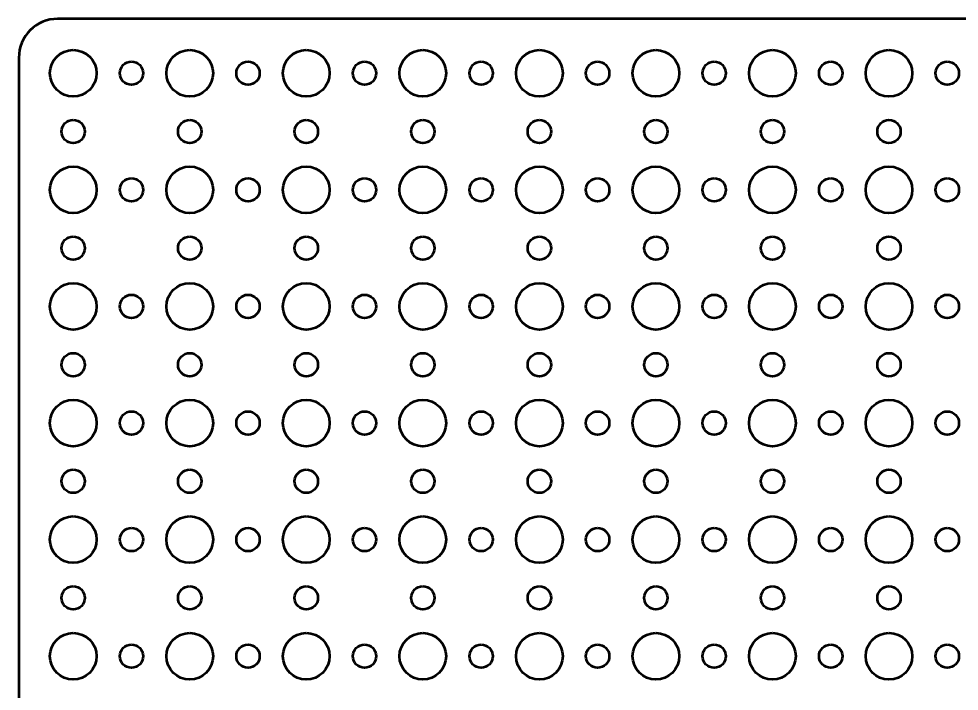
# Model space of a CAD drawing. Header units: centimetres. Extents: x -50 to 50, y -9 to 9.
# Drawn here: x -50.2 to -38.1, y 0.3 to 8.95 of the extents above; entities that cross this region are included whole.
import ezdxf

# ---------------------------------------------------------------- set-up
doc = ezdxf.new("R2010")
doc.units = ezdxf.units.CM
doc.header["$MEASUREMENT"] = 0
doc.layers.add('Layer 1', color=7, linetype='Continuous')

msp = doc.modelspace()

# ---------------------------------------------------------------- linework, layer by layer
at = {"layer": 'Layer 1', "lineweight": 53}
for centre, major_axis in [((-49.49999, 8.24999), (0, 0.30001)), ((-47.99999, 8.24999), (0, 0.30001)), ((-46.49999, 8.24999), (0, 0.30001)), ((-44.99999, 8.24999), (0, 0.30001)), ((-43.49999, 8.24999), (0, 0.30001)), ((-41.99999, 8.24999), (0, 0.30001)), ((-40.49999, 8.24999), (0, 0.30001)), ((-38.99999, 8.24999), (0, 0.30001)), ((-48.75, 8.25), (0, 0.15)), ((-47.25, 8.25), (0, 0.15)), ((-45.75, 8.25), (0, 0.15)), ((-44.25, 8.25), (0, 0.15)), ((-42.75, 8.25), (0, 0.15)), ((-41.25, 8.25), (0, 0.15)), ((-39.75, 8.25), (0, 0.15)), ((-38.25, 8.25), (0, 0.15)), ((-49.5, 7.5), (0, 0.15)), ((-48, 7.5), (0, 0.15)), ((-46.5, 7.5), (0, 0.15)), ((-45, 7.5), (0, 0.15)), ((-43.5, 7.5), (0, 0.15)), ((-42, 7.5), (0, 0.15)), ((-40.5, 7.5), (0, 0.15)), ((-39, 7.5), (0, 0.15)), ((-49.49999, 6.74999), (0, 0.30001)), ((-47.99999, 6.74999), (0, 0.30001)), ((-46.49999, 6.74999), (0, 0.30001)), ((-44.99999, 6.74999), (0, 0.30001)), ((-43.49999, 6.74999), (0, 0.30001)), ((-41.99999, 6.74999), (0, 0.30001)), ((-40.49999, 6.74999), (0, 0.30001)), ((-38.99999, 6.74999), (0, 0.30001)), ((-48.75, 6.75), (0, 0.15)), ((-47.25, 6.75), (0, 0.15)), ((-45.75, 6.75), (0, 0.15)), ((-44.25, 6.75), (0, 0.15)), ((-42.75, 6.75), (0, 0.15)), ((-41.25, 6.75), (0, 0.15)), ((-39.75, 6.75), (0, 0.15)), ((-38.25, 6.75), (0, 0.15)), ((-49.5, 6), (0, 0.15)), ((-48, 6), (0, 0.15)), ((-46.5, 6), (0, 0.15)), ((-45, 6), (0, 0.15)), ((-43.5, 6), (0, 0.15)), ((-42, 6), (0, 0.15)), ((-40.5, 6), (0, 0.15)), ((-39, 6), (0, 0.15)), ((-49.49999, 5.24999), (0, 0.30001)), ((-47.99999, 5.24999), (0, 0.30001)), ((-46.49999, 5.24999), (0, 0.30001)), ((-44.99999, 5.24999), (0, 0.30001)), ((-43.49999, 5.24999), (0, 0.30001)), ((-41.99999, 5.24999), (0, 0.30001)), ((-40.49999, 5.24999), (0, 0.30001)), ((-38.99999, 5.24999), (0, 0.30001)), ((-48.75, 5.25), (0, 0.15)), ((-47.25, 5.25), (0, 0.15)), ((-45.75, 5.25), (0, 0.15)), ((-44.25, 5.25), (0, 0.15)), ((-42.75, 5.25), (0, 0.15)), ((-41.25, 5.25), (0, 0.15)), ((-39.75, 5.25), (0, 0.15)), ((-38.25, 5.25), (0, 0.15)), ((-49.5, 4.5), (0, 0.15)), ((-48, 4.5), (0, 0.15)), ((-46.5, 4.5), (0, 0.15)), ((-45, 4.5), (0, 0.15)), ((-43.5, 4.5), (0, 0.15)), ((-42, 4.5), (0, 0.15)), ((-40.5, 4.5), (0, 0.15)), ((-39, 4.5), (0, 0.15)), ((-49.49999, 3.74999), (0, 0.30001)), ((-47.99999, 3.74999), (0, 0.30001)), ((-46.49999, 3.74999), (0, 0.30001)), ((-44.99999, 3.74999), (0, 0.30001)), ((-43.49999, 3.74999), (0, 0.30001)), ((-41.99999, 3.74999), (0, 0.30001)), ((-40.49999, 3.74999), (0, 0.30001)), ((-38.99999, 3.74999), (0, 0.30001)), ((-48.75, 3.75), (0, 0.15)), ((-47.25, 3.75), (0, 0.15)), ((-45.75, 3.75), (0, 0.15)), ((-44.25, 3.75), (0, 0.15)), ((-42.75, 3.75), (0, 0.15)), ((-41.25, 3.75), (0, 0.15)), ((-39.75, 3.75), (0, 0.15)), ((-38.25, 3.75), (0, 0.15)), ((-49.5, 3), (0, 0.15)), ((-48, 3), (0, 0.15)), ((-46.5, 3), (0, 0.15)), ((-45, 3), (0, 0.15)), ((-43.5, 3), (0, 0.15)), ((-42, 3), (0, 0.15)), ((-40.5, 3), (0, 0.15)), ((-39, 3), (0, 0.15)), ((-49.49999, 2.24999), (0, 0.30001)), ((-47.99999, 2.24999), (0, 0.30001)), ((-46.49999, 2.24999), (0, 0.30001)), ((-44.99999, 2.24999), (0, 0.30001)), ((-43.49999, 2.24999), (0, 0.30001)), ((-41.99999, 2.24999), (0, 0.30001)), ((-40.49999, 2.24999), (0, 0.30001)), ((-38.99999, 2.24999), (0, 0.30001)), ((-48.75, 2.25), (0, 0.15)), ((-47.25, 2.25), (0, 0.15)), ((-45.75, 2.25), (0, 0.15)), ((-44.25, 2.25), (0, 0.15)), ((-42.75, 2.25), (0, 0.15)), ((-41.25, 2.25), (0, 0.15)), ((-39.75, 2.25), (0, 0.15)), ((-38.25, 2.25), (0, 0.15)), ((-49.5, 1.5), (0, 0.15)), ((-48, 1.5), (0, 0.15)), ((-46.5, 1.5), (0, 0.15)), ((-45, 1.5), (0, 0.15)), ((-43.5, 1.5), (0, 0.15)), ((-42, 1.5), (0, 0.15)), ((-40.5, 1.5), (0, 0.15)), ((-39, 1.5), (0, 0.15)), ((-49.49999, 0.74999), (0, 0.30001)), ((-47.99999, 0.74999), (0, 0.30001)), ((-46.49999, 0.74999), (0, 0.30001)), ((-44.99999, 0.74999), (0, 0.30001)), ((-43.49999, 0.74999), (0, 0.30001)), ((-41.99999, 0.74999), (0, 0.30001)), ((-40.49999, 0.74999), (0, 0.30001)), ((-38.99999, 0.74999), (0, 0.30001)), ((-48.75, 0.75), (0, 0.15)), ((-47.25, 0.75), (0, 0.15)), ((-45.75, 0.75), (0, 0.15)), ((-44.25, 0.75), (0, 0.15)), ((-42.75, 0.75), (0, 0.15)), ((-41.25, 0.75), (0, 0.15)), ((-39.75, 0.75), (0, 0.15)), ((-38.25, 0.75), (0, 0.15))]:
    msp.add_ellipse(centre, major_axis=major_axis, ratio=1, dxfattribs=at)
msp.add_open_spline([(-50.2, -8.45), (-50.2, -8.45), (-50.2, 8.45), (-50.2, 8.45), (-50.2, 8.45), (-50.2, 8.72614), (-49.97614, 8.95), (-49.7, 8.95), (-49.7, 8.95), (-49.7, 8.95), (49.7, 8.95), (49.7, 8.95), (49.7, 8.95), (49.97614, 8.95), (50.2, 8.72614), (50.2, 8.45), (50.2, 8.45), (50.2, 8.45), (50.2, -8.45), (50.2, -8.45), (50.2, -8.45), (50.2, -8.72614), (49.97614, -8.95), (49.7, -8.95), (49.7, -8.95), (49.7, -8.95), (-49.7, -8.95), (-49.7, -8.95), (-49.7, -8.95), (-49.97614, -8.95), (-50.2, -8.72614), (-50.2, -8.45)], degree=3, knots=[0, 0, 0, 0, 0.11111111, 0.11111111, 0.11111111, 0.11111111, 0.22222222, 0.22222222, 0.22222222, 0.22222222, 0.33333333, 0.33333333, 0.33333333, 0.33333333, 0.44444444, 0.44444444, 0.44444444, 0.44444444, 0.55555556, 0.55555556, 0.55555556, 0.55555556, 0.66666667, 0.66666667, 0.66666667, 0.66666667, 0.77777778, 0.77777778, 0.77777778, 0.77777778, 1, 1, 1, 1], dxfattribs=at)

doc.saveas('drawing.dxf')
